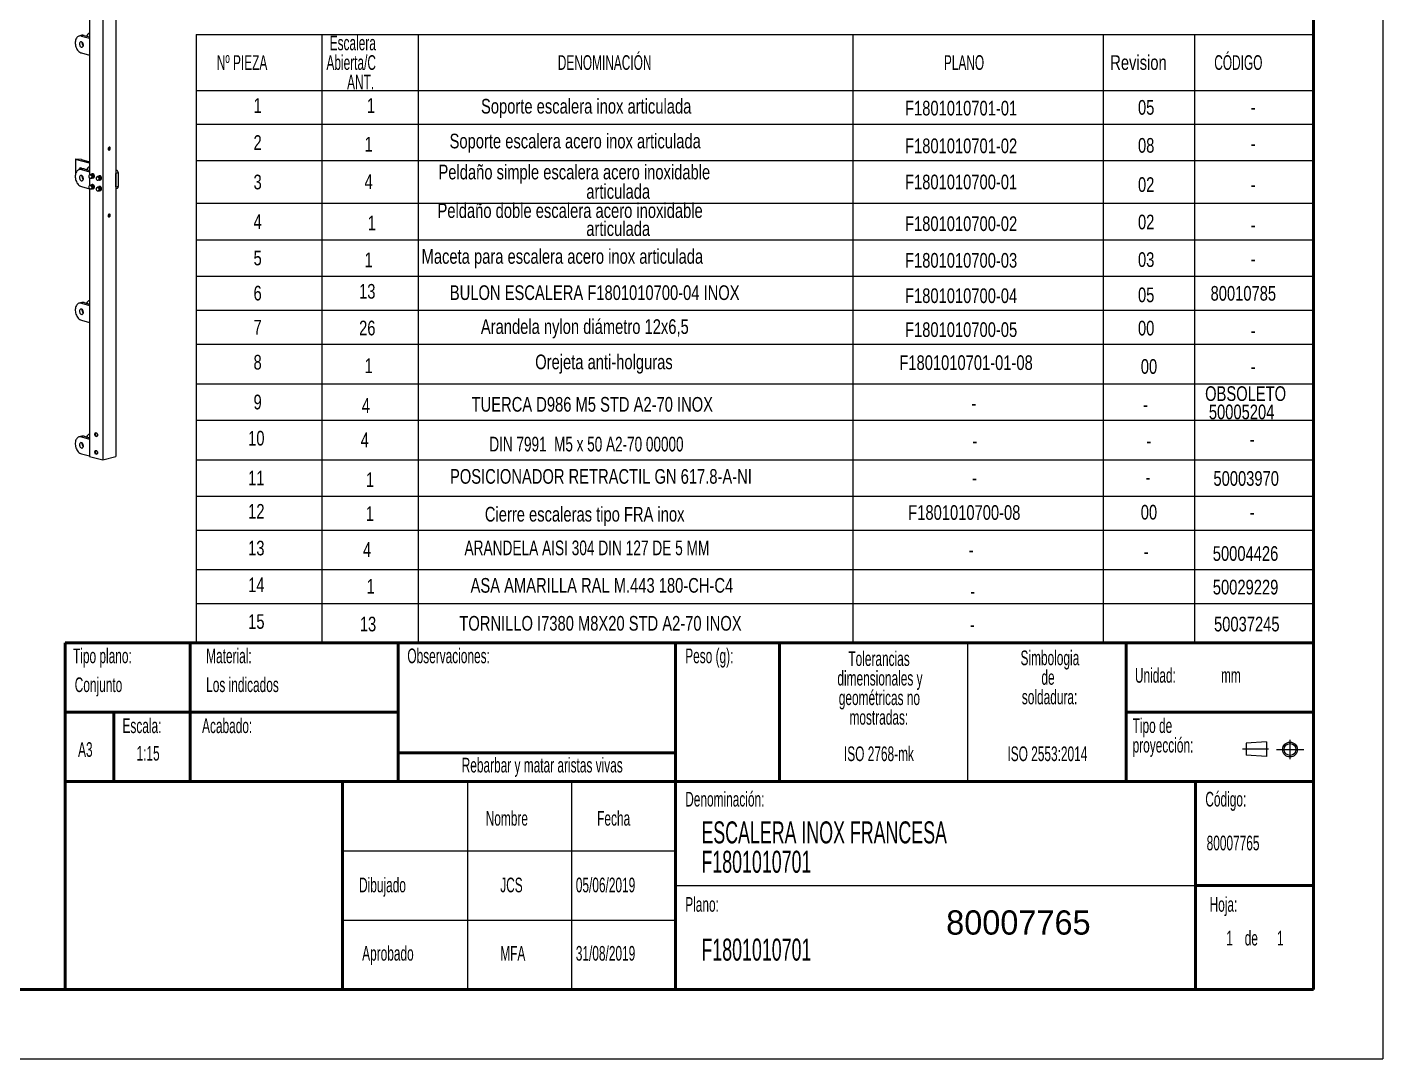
# Model space of a CAD drawing. Header units: millimetres. Extents: x -7982 to 6300, y -38 to 5016.
# Drawn here: x 3368 to 6300, y 0 to 2232 of the extents above; entities that cross this region are included whole.
import ezdxf

# ---------------------------------------------------------------- set-up
doc = ezdxf.new("R2010")
doc.units = ezdxf.units.MM
doc.header["$LTSCALE"] = 15
doc.linetypes.add('CENTERX2', pattern=[20.32, 12.7, -2.54, 2.54, -2.54])
doc.layers.add('FORMATO', color=7, linetype='Continuous')
doc.layers.add('SLD-0', color=179, linetype='Continuous')
doc.styles.add('SLDTEXTSTYLE0', font='TXT', dxfattribs={"width": 0.605})
doc.styles.add('SLDTEXTSTYLE1', font='TXT', dxfattribs={"width": 0.75})
doc.styles.add('SLDTEXTSTYLE2', font='TXT', dxfattribs={"width": 0.689655})
doc.styles.add('SLDTEXTSTYLE3', font='TXT', dxfattribs={"width": 0.69697})

# ---------------------------------------------------------------- blocks, each defined once
blk = doc.blocks.new('Bloque3')
at = {"color": 7, "linetype": 'Continuous', "lineweight": 18}
for p, q in [((5965.3, 1964.2), (5928.5, 1961.5)), ((5928.5, 1961.5), (5928.5, 1940.1)), ((5965.3, 1964.2), (5965.3, 1937.5)), ((5965.3, 1937.5), (5928.5, 1940.1))]:
    blk.add_line(p, q, dxfattribs=at)
at = {"color": 7, "linetype": 'CENTERX2', "lineweight": 18}
for p, q in [((6007.8, 1932.7), (6007.8, 1967.9)), ((5968.9, 1950.8), (5922, 1950.8)), ((5983.2, 1950.3), (6032.4, 1950.3))]:
    blk.add_line(p, q, dxfattribs=at)
at = {"color": 7, "linetype": 'Continuous', "lineweight": 18}
for radius in [13.4, 10.7]:
    blk.add_circle((6007.8, 1950.3), radius, dxfattribs=at)
blk = doc.blocks.new('SW_NOTE_0')
at = {"layer": 'SLD-0', "color": 0, "char_height": 31.75, "attachment_point": 2, "style": 'SLDTEXTSTYLE0'}
for s, insert in [('Tolerancias', (111.1, 40.9)), ('dimensionales y', (113.1, -1.4)), ('geométricas no', (111.9, -43.7)), ('mostradas:', (110.7, -86.1))]:
    blk.add_mtext(s, dxfattribs=dict(at, insert=insert))
blk = doc.blocks.new('SW_NOTE_0_1')
at = {"layer": 'SLD-0', "color": 0, "char_height": 31.75, "attachment_point": 1, "style": 'SLDTEXTSTYLE0'}
for s, insert in [('Tipo de', (0, 40.9)), ('proyección:', (0, -1.4))]:
    blk.add_mtext(s, dxfattribs=dict(at, insert=insert))
blk = doc.blocks.new('SW_NOTE_0_2')
at = {"layer": 'SLD-0', "color": 0, "char_height": 31.75, "attachment_point": 2, "style": 'SLDTEXTSTYLE0'}
for s, insert in [('Simbologia', (106.7, 40.9)), ('de', (102.6, -1.4)), ('soldadura:', (106, -43.7))]:
    blk.add_mtext(s, dxfattribs=dict(at, insert=insert))
blk = doc.blocks.new('SW_NOTE_0_4')
at = {"layer": 'SLD-0', "color": 0, "char_height": 47.625, "attachment_point": 1, "style": 'SLDTEXTSTYLE0'}
for s, insert in [('ESCALERA INOX FRANCESA', (0, 61.4)), ('F1801010701', (0, -2.1))]:
    blk.add_mtext(s, dxfattribs=dict(at, insert=insert))
blk = doc.blocks.new('SW_TABLEANNOTATION_0')
at = {"layer": 'FORMATO', "color": 0}
for p, q in [((0, 0), (0, -121)), ((0, 0), (271.5, 0)), ((271.5, 0), (271.5, -121)), ((271.5, 0), (480, 0)), ((480, 0), (480, -121)), ((480, 0), (1420.4, 0)), ((1420.4, 0), (1420.4, -121)), ((1420.4, 0), (1961.9, 0)), ((1961.9, 0), (1961.9, -121)), ((1961.9, 0), (2158.8, 0)), ((2158.8, 0), (2158.8, -121)), ((2158.8, 0), (2416.6, 0)), ((2416.6, 0), (2416.6, -121)), ((0, -121), (271.5, -121)), ((0, -121), (0, -194.3)), ((271.5, -121), (480, -121)), ((271.5, -121), (271.5, -194.3)), ((480, -121), (1420.4, -121)), ((480, -121), (480, -194.3)), ((1420.4, -121), (1961.9, -121)), ((1420.4, -121), (1420.4, -194.3)), ((1961.9, -121), (2158.8, -121)), ((1961.9, -121), (1961.9, -194.3)), ((2158.8, -121), (2416.6, -121)), ((2158.8, -121), (2158.8, -194.3)), ((2416.6, -121), (2416.6, -194.3)), ((0, -194.3), (0, -272.8)), ((0, -194.3), (271.5, -194.3)), ((271.5, -194.3), (271.5, -272.8)), ((271.5, -194.3), (480, -194.3)), ((480, -194.3), (480, -272.8)), ((480, -194.3), (1420.4, -194.3)), ((1420.4, -194.3), (1420.4, -272.8)), ((1420.4, -194.3), (1961.9, -194.3)), ((1961.9, -194.3), (1961.9, -272.8)), ((1961.9, -194.3), (2158.8, -194.3)), ((2158.8, -194.3), (2158.8, -272.8)), ((2158.8, -194.3), (2416.6, -194.3)), ((2416.6, -194.3), (2416.6, -272.8)), ((0, -272.8), (0, -365.1)), ((0, -272.8), (271.5, -272.8)), ((271.5, -272.8), (271.5, -365.1)), ((271.5, -272.8), (480, -272.8)), ((480, -272.8), (480, -365.1)), ((480, -272.8), (1420.4, -272.8)), ((1420.4, -272.8), (1420.4, -365.1)), ((1420.4, -272.8), (1961.9, -272.8)), ((1961.9, -272.8), (1961.9, -365.1)), ((1961.9, -272.8), (2158.8, -272.8)), ((2158.8, -272.8), (2158.8, -365.1)), ((2158.8, -272.8), (2416.6, -272.8)), ((2416.6, -272.8), (2416.6, -365.1)), ((0, -365.1), (0, -444)), ((0, -365.1), (271.5, -365.1)), ((271.5, -365.1), (271.5, -444)), ((271.5, -365.1), (480, -365.1)), ((480, -365.1), (480, -444)), ((480, -365.1), (1420.4, -365.1)), ((1420.4, -365.1), (1420.4, -444)), ((1420.4, -365.1), (1961.9, -365.1)), ((1961.9, -365.1), (1961.9, -444)), ((1961.9, -365.1), (2158.8, -365.1)), ((2158.8, -365.1), (2158.8, -444)), ((2158.8, -365.1), (2416.6, -365.1)), ((2416.6, -365.1), (2416.6, -444)), ((0, -444), (0, -522.5)), ((0, -444), (271.5, -444)), ((271.5, -444), (271.5, -522.5)), ((271.5, -444), (480, -444)), ((480, -444), (480, -522.5)), ((480, -444), (1420.4, -444)), ((1420.4, -444), (1420.4, -522.5)), ((1420.4, -444), (1961.9, -444)), ((1961.9, -444), (1961.9, -522.5)), ((1961.9, -444), (2158.8, -444)), ((2158.8, -444), (2158.8, -522.5)), ((2158.8, -444), (2416.6, -444)), ((2416.6, -444), (2416.6, -522.5)), ((0, -522.5), (0, -596.2)), ((0, -522.5), (271.5, -522.5)), ((271.5, -522.5), (271.5, -596.2)), ((271.5, -522.5), (480, -522.5)), ((480, -522.5), (480, -596.2)), ((480, -522.5), (1420.4, -522.5)), ((1420.4, -522.5), (1420.4, -596.2)), ((1420.4, -522.5), (1961.9, -522.5)), ((1961.9, -522.5), (1961.9, -596.2)), ((1961.9, -522.5), (2158.8, -522.5)), ((2158.8, -522.5), (2158.8, -596.2)), ((2158.8, -522.5), (2416.6, -522.5)), ((2416.6, -522.5), (2416.6, -596.2)), ((0, -596.2), (0, -670)), ((0, -596.2), (271.5, -596.2)), ((271.5, -596.2), (271.5, -670)), ((271.5, -596.2), (480, -596.2)), ((480, -596.2), (480, -670)), ((480, -596.2), (1420.4, -596.2)), ((1420.4, -596.2), (1420.4, -670)), ((1420.4, -596.2), (1961.9, -596.2)), ((1961.9, -596.2), (1961.9, -670)), ((1961.9, -596.2), (2158.8, -596.2)), ((2158.8, -596.2), (2158.8, -670)), ((2158.8, -596.2), (2416.6, -596.2)), ((2416.6, -596.2), (2416.6, -670)), ((0, -670), (0, -755.5)), ((0, -670), (271.5, -670)), ((271.5, -670), (271.5, -755.5)), ((271.5, -670), (480, -670)), ((480, -670), (480, -755.5)), ((480, -670), (1420.4, -670)), ((1420.4, -670), (1420.4, -755.5)), ((1420.4, -670), (1961.9, -670)), ((1961.9, -670), (1961.9, -755.5)), ((1961.9, -670), (2158.8, -670)), ((2158.8, -670), (2158.8, -755.5)), ((2158.8, -670), (2416.6, -670)), ((2416.6, -670), (2416.6, -755.5)), ((0, -755.5), (0, -834.4)), ((0, -755.5), (271.5, -755.5)), ((271.5, -755.5), (271.5, -834.4)), ((271.5, -755.5), (480, -755.5)), ((480, -755.5), (480, -834.4)), ((480, -755.5), (1420.4, -755.5)), ((1420.4, -755.5), (1420.4, -834.4)), ((1420.4, -755.5), (1961.9, -755.5)), ((1961.9, -755.5), (1961.9, -834.4)), ((1961.9, -755.5), (2158.8, -755.5)), ((2158.8, -755.5), (2158.8, -834.4)), ((2158.8, -755.5), (2416.6, -755.5)), ((2416.6, -755.5), (2416.6, -834.4)), ((0, -834.4), (0, -920)), ((0, -834.4), (271.5, -834.4)), ((271.5, -834.4), (271.5, -920)), ((271.5, -834.4), (480, -834.4)), ((480, -834.4), (480, -920)), ((480, -834.4), (1420.4, -834.4)), ((1420.4, -834.4), (1420.4, -920)), ((1420.4, -834.4), (1961.9, -834.4)), ((1961.9, -834.4), (1961.9, -920)), ((1961.9, -834.4), (2158.8, -834.4)), ((2158.8, -834.4), (2158.8, -920)), ((2158.8, -834.4), (2416.6, -834.4)), ((2416.6, -834.4), (2416.6, -920)), ((0, -920), (0, -998.8)), ((0, -920), (271.5, -920)), ((271.5, -920), (271.5, -998.8)), ((271.5, -920), (480, -920)), ((480, -920), (480, -998.8)), ((480, -920), (1420.4, -920)), ((1420.4, -920), (1420.4, -998.8)), ((1420.4, -920), (1961.9, -920)), ((1961.9, -920), (1961.9, -998.8)), ((1961.9, -920), (2158.8, -920)), ((2158.8, -920), (2158.8, -998.8)), ((2158.8, -920), (2416.6, -920)), ((2416.6, -920), (2416.6, -998.8)), ((0, -998.8), (0, -1072.1)), ((0, -998.8), (271.5, -998.8)), ((271.5, -998.8), (271.5, -1072.1)), ((271.5, -998.8), (480, -998.8)), ((480, -998.8), (480, -1072.1)), ((480, -998.8), (1420.4, -998.8)), ((1420.4, -998.8), (1420.4, -1072.1)), ((1420.4, -998.8), (1961.9, -998.8)), ((1961.9, -998.8), (1961.9, -1072.1)), ((1961.9, -998.8), (2158.8, -998.8)), ((2158.8, -998.8), (2158.8, -1072.1)), ((2158.8, -998.8), (2416.6, -998.8)), ((2416.6, -998.8), (2416.6, -1072.1)), ((0, -1072.1), (0, -1157.7)), ((0, -1072.1), (271.5, -1072.1)), ((271.5, -1072.1), (271.5, -1157.7)), ((271.5, -1072.1), (480, -1072.1)), ((480, -1072.1), (480, -1157.7)), ((480, -1072.1), (1420.4, -1072.1)), ((1420.4, -1072.1), (1420.4, -1157.7)), ((1420.4, -1072.1), (1961.9, -1072.1)), ((1961.9, -1072.1), (1961.9, -1157.7)), ((1961.9, -1072.1), (2158.8, -1072.1)), ((2158.8, -1072.1), (2158.8, -1157.7)), ((2158.8, -1072.1), (2416.6, -1072.1)), ((2416.6, -1072.1), (2416.6, -1157.7)), ((0, -1157.7), (0, -1231)), ((0, -1157.7), (271.5, -1157.7)), ((271.5, -1157.7), (271.5, -1231)), ((271.5, -1157.7), (480, -1157.7)), ((480, -1157.7), (480, -1231)), ((480, -1157.7), (1420.4, -1157.7)), ((1420.4, -1157.7), (1420.4, -1231)), ((1420.4, -1157.7), (1961.9, -1157.7)), ((1961.9, -1157.7), (1961.9, -1231)), ((1961.9, -1157.7), (2158.8, -1157.7)), ((2158.8, -1157.7), (2158.8, -1231)), ((2158.8, -1157.7), (2416.6, -1157.7)), ((2416.6, -1157.7), (2416.6, -1231)), ((0, -1231), (0, -1316.6)), ((0, -1231), (271.5, -1231)), ((271.5, -1231), (271.5, -1316.6)), ((271.5, -1231), (480, -1231)), ((480, -1231), (480, -1316.6)), ((480, -1231), (1420.4, -1231)), ((1420.4, -1231), (1420.4, -1316.6)), ((1420.4, -1231), (1961.9, -1231)), ((1961.9, -1231), (1961.9, -1316.6)), ((1961.9, -1231), (2158.8, -1231)), ((2158.8, -1231), (2158.8, -1316.6)), ((2158.8, -1231), (2416.6, -1231)), ((2416.6, -1231), (2416.6, -1316.6)), ((0, -1316.6), (271.5, -1316.6)), ((271.5, -1316.6), (480, -1316.6)), ((480, -1316.6), (1420.4, -1316.6)), ((1420.4, -1316.6), (1961.9, -1316.6)), ((1961.9, -1316.6), (2158.8, -1316.6)), ((2158.8, -1316.6), (2416.6, -1316.6))]:
    blk.add_line(p, q, dxfattribs=at)
at = {"layer": 'FORMATO', "color": 0, "attachment_point": 1}
for s, insert, char_height, style in [('Escalera', (288.7, -2.4), 31.75, 'SLDTEXTSTYLE0'), ('Nº PIEZA', (44.5, -44.8), 31.75, 'SLDTEXTSTYLE0'), ('Abierta/C', (281.7, -44.8), 31.75, 'SLDTEXTSTYLE0'), ('DENOMINACIÓN', (782, -44.8), 31.75, 'SLDTEXTSTYLE0'), ('PLANO', (1617.1, -44.8), 31.75, 'SLDTEXTSTYLE0'), ('Revision', (1976.9, -44.8), 31.75, 'SLDTEXTSTYLE1'), ('CÓDIGO', (2201.9, -44.8), 31.75, 'SLDTEXTSTYLE0'), ('ANT.', (326.3, -87.1), 31.75, 'SLDTEXTSTYLE0'), ('1', (124, -137.9), 31.8, 'SLDTEXTSTYLE1'), ('1', (369.3, -137.8), 31.8, 'SLDTEXTSTYLE1'), ('Soporte escalera inox articulada', (616, -139.3), 31.75, 'SLDTEXTSTYLE1'), ('F1801010701-01', (1533.1, -143.5), 31.75, 'SLDTEXTSTYLE1'), ('05', (2036.9, -141.8), 31.75, 'SLDTEXTSTYLE1'), ('-', (2280.7, -141), 31.8, 'SLDTEXTSTYLE1'), ('2', (124, -217.8), 31.8, 'SLDTEXTSTYLE1'), ('1', (364, -221.5), 31.8, 'SLDTEXTSTYLE1'), ('Soporte escalera acero inox articulada', (548, -214.6), 31.75, 'SLDTEXTSTYLE1'), ('F1801010701-02', (1533.1, -225), 31.75, 'SLDTEXTSTYLE1'), ('08', (2036.9, -224), 31.75, 'SLDTEXTSTYLE1'), ('-', (2280.7, -220.2), 31.8, 'SLDTEXTSTYLE1'), ('Peldaño simple escalera acero inoxidable', (524, -281.7), 31.75, 'SLDTEXTSTYLE1'), ('3', (124, -303.2), 31.8, 'SLDTEXTSTYLE1'), ('4', (364, -302.5), 31.8, 'SLDTEXTSTYLE1'), ('articulada', (843.7, -323.6), 31.75, 'SLDTEXTSTYLE1'), ('F1801010700-01', (1533.1, -303.2), 31.75, 'SLDTEXTSTYLE1'), ('02', (2036.9, -308.8), 31.75, 'SLDTEXTSTYLE1'), ('-', (2280.7, -308.8), 31.8, 'SLDTEXTSTYLE1'), ('Peldaño doble escalera acero inoxidable', (521.9, -365.1), 31.75, 'SLDTEXTSTYLE1'), ('4', (124, -388.8), 31.8, 'SLDTEXTSTYLE1'), ('1', (371, -391.6), 31.8, 'SLDTEXTSTYLE1'), ('articulada', (843.7, -404.1), 31.75, 'SLDTEXTSTYLE1'), ('F1801010700-02', (1533.1, -393.4), 31.75, 'SLDTEXTSTYLE1'), ('02', (2036.9, -389.8), 31.75, 'SLDTEXTSTYLE1'), ('-', (2280.7, -396), 31.8, 'SLDTEXTSTYLE1'), ('5', (124, -467.5), 31.8, 'SLDTEXTSTYLE1'), ('Maceta para escalera acero inox articulada', (487.5, -464.2), 31.75, 'SLDTEXTSTYLE1'), ('1', (364, -471.9), 31.8, 'SLDTEXTSTYLE1'), ('F1801010700-03', (1533.1, -472.7), 31.75, 'SLDTEXTSTYLE1'), ('03', (2036.9, -471.1), 31.75, 'SLDTEXTSTYLE1'), ('-', (2280.7, -469.5), 31.8, 'SLDTEXTSTYLE1'), ('6', (124, -543.6), 31.8, 'SLDTEXTSTYLE1'), ('13', (352.3, -539.7), 31.75, 'SLDTEXTSTYLE1'), ('BULON ESCALERA F1801010700-04 INOX', (548.6, -542.6), 31.75, 'SLDTEXTSTYLE1'), ('F1801010700-04', (1533.1, -549.2), 31.75, 'SLDTEXTSTYLE1'), ('05', (2036.9, -547.4), 31.75, 'SLDTEXTSTYLE1'), ('80010785', (2193.9, -544.1), 31.75, 'SLDTEXTSTYLE1'), ('Arandela nylon diámetro 12x6,5', (615.7, -616), 31.75, 'SLDTEXTSTYLE1'), ('7', (124, -617.3), 31.8, 'SLDTEXTSTYLE1'), ('26', (352.3, -619.1), 31.75, 'SLDTEXTSTYLE1'), ('F1801010700-05', (1533.1, -622.6), 31.75, 'SLDTEXTSTYLE1'), ('00', (2036.9, -619.3), 31.75, 'SLDTEXTSTYLE1'), ('-', (2280.7, -624.3), 31.8, 'SLDTEXTSTYLE1'), ('8', (124, -693), 31.8, 'SLDTEXTSTYLE1'), ('1', (364, -700.7), 31.8, 'SLDTEXTSTYLE1'), ('Orejeta anti-holguras', (733.2, -692.4), 31.75, 'SLDTEXTSTYLE1'), ('F1801010701-01-08', (1520.8, -694), 31.75, 'SLDTEXTSTYLE1'), ('00', (2043, -702.3), 31.75, 'SLDTEXTSTYLE1'), ('-', (2280.7, -702.3), 31.8, 'SLDTEXTSTYLE1'), ('OBSOLETO', (2182.1, -761), 31.75, 'SLDTEXTSTYLE1'), ('9', (124, -779.2), 31.8, 'SLDTEXTSTYLE1'), ('4', (358.1, -786.7), 31.8, 'SLDTEXTSTYLE1'), ('TUERCA D986 M5 STD A2-70 INOX', (595.7, -784.2), 31.75, 'SLDTEXTSTYLE1'), ('-', (1676.3, -781.6), 31.8, 'SLDTEXTSTYLE1'), ('-', (2048.1, -784.2), 31.8, 'SLDTEXTSTYLE1'), ('50005204', (2190.2, -800.6), 31.75, 'SLDTEXTSTYLE1'), ('10', (112.3, -857.4), 31.75, 'SLDTEXTSTYLE1'), ('4', (355.8, -861), 31.8, 'SLDTEXTSTYLE1'), ('DIN 7991  M5 x 50 A2-70 00000', (634.1, -870.2), 31.75, 'SLDTEXTSTYLE2'), ('-', (2278.5, -859.5), 31.8, 'SLDTEXTSTYLE1'), ('-', (1678.9, -863), 31.8, 'SLDTEXTSTYLE1'), ('-', (2054.9, -863.1), 31.8, 'SLDTEXTSTYLE1'), ('11', (112.3, -943.6), 31.75, 'SLDTEXTSTYLE1'), ('1', (367.1, -947.2), 31.8, 'SLDTEXTSTYLE1'), ('POSICIONADOR RETRACTIL GN 617.8-A-NI', (548.9, -940.1), 31.75, 'SLDTEXTSTYLE1'), ('-', (1678.2, -943.3), 31.8, 'SLDTEXTSTYLE1'), ('-', (2053.2, -941.8), 31.8, 'SLDTEXTSTYLE1'), ('50003970', (2200.1, -944.6), 31.75, 'SLDTEXTSTYLE1'), ('12', (112.3, -1015.7), 31.75, 'SLDTEXTSTYLE1'), ('1', (366.7, -1020.6), 31.8, 'SLDTEXTSTYLE1'), ('Cierre escaleras tipo FRA inox', (624.3, -1021.9), 31.75, 'SLDTEXTSTYLE1'), ('F1801010700-08', (1540, -1018.2), 31.75, 'SLDTEXTSTYLE1'), ('00', (2042.9, -1017.6), 31.75, 'SLDTEXTSTYLE1'), ('-', (2278.5, -1017.4), 31.8, 'SLDTEXTSTYLE1'), ('13', (112.3, -1095.1), 31.75, 'SLDTEXTSTYLE1'), ('4', (360.8, -1098.2), 31.8, 'SLDTEXTSTYLE1'), ('ARANDELA AISI 304 DIN 127 DE 5 MM', (580.3, -1094.7), 31.75, 'SLDTEXTSTYLE3'), ('50004426', (2198.7, -1106.9), 31.75, 'SLDTEXTSTYLE1'), ('-', (1670.7, -1098.9), 31.8, 'SLDTEXTSTYLE1'), ('-', (2049.3, -1102.8), 31.8, 'SLDTEXTSTYLE1'), ('14', (112.3, -1174.6), 31.75, 'SLDTEXTSTYLE1'), ('1', (368.7, -1177.7), 31.8, 'SLDTEXTSTYLE1'), ('ASA AMARILLA RAL M.443 180-CH-C4', (593.4, -1175.8), 31.75, 'SLDTEXTSTYLE1'), ('50029229', (2198.8, -1179.6), 31.75, 'SLDTEXTSTYLE1'), ('-', (1674, -1188), 31.8, 'SLDTEXTSTYLE1'), ('15', (112.3, -1254), 31.75, 'SLDTEXTSTYLE1'), ('13', (353.9, -1259.5), 31.75, 'SLDTEXTSTYLE1'), ('TORNILLO I7380 M8X20 STD A2-70 INOX', (569.1, -1257.9), 31.75, 'SLDTEXTSTYLE1'), ('50037245', (2201.4, -1259.5), 31.75, 'SLDTEXTSTYLE1'), ('-', (1673.3, -1260.7), 31.8, 'SLDTEXTSTYLE1')]:
    blk.add_mtext(s, dxfattribs=dict(at, insert=insert, char_height=char_height, style=style))

msp = doc.modelspace()

# ---------------------------------------------------------------- linework, layer by layer
at = {"color": 7, "linetype": 'Continuous', "lineweight": 18}
for p in [(6300, 4455), (112.96, 0)]:
    msp.add_line(p, (6300, 0), dxfattribs=at)
at = {"color": 7, "linetype": 'Continuous', "lineweight": 50}
for p, q in [((6150, 150), (6150, 4305)), ((3450, 900), (6150, 900)), ((3450, 900), (3450, 150)), ((300, 150), (6150, 150))]:
    msp.add_line(p, q, dxfattribs=at)
at = {"color": 7, "linetype": 'Continuous', "lineweight": 25}
for p, q in [((3502.85, 2786.95), (3502.85, 1912.08)), ((3559.42, 2786.95), (3559.42, 1303.25)), ((3531.14, 2779.37), (3531.14, 1295.67)), ((3485.92, 2214.22), (3480.26, 2212.7)), ((3490.83, 2214.17), (3485.18, 2212.66)), ((3485.18, 2212.66), (3502.85, 2207.92)), ((3490.83, 2214.17), (3502.85, 2210.95)), ((3502.85, 2207.92), (3502.85, 2171.31)), ((3485.18, 2176.05), (3502.85, 2171.31)), ((3472.07, 1946.02), (3472.07, 1912.84)), ((3502.85, 1937.66), (3472.36, 1945.83)), ((3485.18, 1945.43), (3473.33, 1946.28)), ((3485.18, 1945.43), (3502.85, 1940.69)), ((3485.92, 1925.19), (3480.26, 1923.67)), ((3485.26, 1925.01), (3485.18, 1925.85)), ((3490.83, 1925.14), (3485.18, 1923.62)), ((3485.18, 1923.62), (3502.85, 1918.89)), ((3490.83, 1925.14), (3502.85, 1921.92)), ((3502.85, 1918.89), (3502.85, 1912.08)), ((3505.42, 1912.92), (3503.83, 1912.5)), ((3504.68, 1913.44), (3506.95, 1914.05)), ((3506.95, 1914.05), (3510.19, 1913.76)), ((3507.92, 1913.15), (3510.19, 1913.76)), ((3508.73, 1914.69), (3508.03, 1914.5)), ((3509.91, 1909.09), (3512.17, 1909.7)), ((3510.19, 1913.76), (3512.17, 1909.7)), ((3520.97, 1908.76), (3519.38, 1908.33)), ((3520.24, 1909.27), (3522.5, 1909.88)), ((3522.5, 1909.88), (3525.74, 1909.59)), ((3523.48, 1908.99), (3525.74, 1909.59)), ((3524.29, 1910.53), (3523.58, 1910.34)), ((3525.74, 1909.59), (3527.73, 1905.53)), ((3559.42, 1922.88), (3561.54, 1922.31)), ((3565.08, 1916.55), (3559.42, 1915.03)), ((3559.42, 1886.13), (3559.42, 1915.03)), ((3565.08, 1887.65), (3565.08, 1916.55)), ((3485.18, 1887.01), (3502.85, 1882.28)), ((3489.28, 1902.76), (3488.16, 1903.06)), ((3502.85, 1905.67), (3502.85, 1888.96)), ((3502.85, 1882.55), (3502.85, 1882.28)), ((3502.85, 1882.55), (3502.85, 1303.25)), ((3505.42, 1889.8), (3503.83, 1889.38)), ((3504.68, 1890.32), (3506.95, 1890.93)), ((3505.77, 1905.25), (3507.36, 1905.68)), ((3505.77, 1882.13), (3507.36, 1882.56)), ((3506.95, 1890.93), (3510.19, 1890.64)), ((3507.92, 1890.03), (3510.19, 1890.64)), ((3508.73, 1891.57), (3508.03, 1891.38)), ((3508.66, 1905.31), (3510.92, 1905.92)), ((3508.66, 1882.19), (3510.92, 1882.8)), ((3509.91, 1885.97), (3512.17, 1886.57)), ((3510.19, 1890.64), (3512.17, 1886.57)), ((3510.41, 1905.62), (3511.11, 1905.81)), ((3510.41, 1882.49), (3511.11, 1882.68)), ((3520.97, 1885.63), (3519.38, 1885.21)), ((3520.24, 1886.15), (3522.5, 1886.76)), ((3521.32, 1901.09), (3522.92, 1901.51)), ((3521.32, 1877.96), (3522.92, 1878.39)), ((3522.5, 1886.76), (3525.74, 1886.47)), ((3523.48, 1885.86), (3525.74, 1886.47)), ((3524.29, 1887.4), (3523.58, 1887.21)), ((3524.21, 1901.15), (3526.48, 1901.75)), ((3524.21, 1878.02), (3526.48, 1878.63)), ((3525.47, 1904.92), (3527.73, 1905.53)), ((3525.47, 1881.8), (3527.73, 1882.41)), ((3525.74, 1886.47), (3527.73, 1882.41)), ((3525.96, 1901.45), (3526.67, 1901.64)), ((3525.96, 1878.33), (3526.67, 1878.52)), ((3559.42, 1886.13), (3565.08, 1887.65)), ((3559.42, 1882.85), (3562.84, 1883.76)), ((3485.92, 1636.15), (3480.26, 1634.64)), ((3490.83, 1636.11), (3485.18, 1634.59)), ((3485.18, 1634.59), (3502.85, 1629.86)), ((3490.83, 1636.11), (3502.85, 1632.89)), ((3502.85, 1629.86), (3502.85, 1593.24)), ((3485.18, 1597.98), (3502.85, 1593.24)), ((3485.92, 1347.12), (3480.26, 1345.61)), ((3490.83, 1347.07), (3485.18, 1345.56)), ((3485.18, 1345.56), (3502.85, 1340.82)), ((3490.83, 1347.07), (3502.85, 1343.85)), ((3502.85, 1340.82), (3502.85, 1304.21)), ((3485.18, 1308.95), (3502.85, 1304.21)), ((3502.85, 1303.25), (3531.14, 1295.67)), ((3531.14, 1295.67), (3559.42, 1303.25))]:
    msp.add_line(p, q, dxfattribs=at)
at = {"color": 8, "linetype": 'Continuous', "lineweight": 25}
for p, q in [((3472.36, 1945.83), (3472.36, 1914.25)), ((3559.42, 1921.75), (3561.54, 1922.31))]:
    msp.add_line(p, q, dxfattribs=at)
at = {"color": 7, "linetype": 'Continuous', "lineweight": 25, "flags": 128}
for points in [[(3485.18, 2212.66), (3483.35, 2212.98), (3481.55, 2212.95), (3479.82, 2212.58), (3478.19, 2211.86), (3476.7, 2210.82), (3475.36, 2209.48), (3474.2, 2207.85), (3473.25, 2205.97), (3472.52, 2203.87), (3472.02, 2201.6), (3471.77, 2199.19), (3471.77, 2196.69), (3472.02, 2194.15), (3472.52, 2191.61), (3473.25, 2189.13), (3474.2, 2186.74), (3475.36, 2184.49), (3476.7, 2182.42), (3478.19, 2180.58), (3479.82, 2179), (3481.55, 2177.7), (3483.35, 2176.71), (3485.18, 2176.05)], [(3485.18, 2200.13), (3484.12, 2200.23), (3483.13, 2199.97), (3482.27, 2199.34), (3481.59, 2198.41), (3481.14, 2197.22), (3480.94, 2195.85), (3481.01, 2194.39), (3481.34, 2192.92), (3481.91, 2191.54), (3482.68, 2190.34), (3483.61, 2189.4), (3484.64, 2188.76), (3485.71, 2188.47), (3486.74, 2188.56), (3487.67, 2189.01), (3488.44, 2189.79), (3489.01, 2190.86), (3489.34, 2192.15), (3489.41, 2193.58), (3489.21, 2195.06), (3488.76, 2196.49), (3488.08, 2197.79), (3487.22, 2198.87), (3486.23, 2199.67), (3485.18, 2200.13)], [(3486.59, 2197), (3486.72, 2198.41), (3486.92, 2199.15)], [(3547.58, 1969.67), (3547.45, 1970.65), (3547.09, 1971.46), (3546.54, 1972.01), (3545.84, 1972.24), (3545.09, 1972.12), (3544.36, 1971.67), (3543.72, 1970.94), (3543.26, 1970), (3543.01, 1968.96), (3543.01, 1967.93), (3543.26, 1967.02), (3543.72, 1966.33), (3544.36, 1965.94), (3545.09, 1965.88), (3545.84, 1966.17), (3546.54, 1966.77), (3547.09, 1967.62), (3547.45, 1968.62), (3547.58, 1969.67)], [(3545.37, 1972.2), (3545.42, 1972.15), (3545.89, 1971.46), (3546.13, 1970.55), (3546.13, 1969.52), (3545.89, 1968.48), (3545.42, 1967.54), (3544.79, 1966.81), (3544.05, 1966.36), (3543.78, 1966.28)], [(3473.33, 1946.28), (3473, 1946.29), (3472.68, 1946.27), (3472.41, 1946.22), (3472.2, 1946.15), (3472.09, 1946.07), (3472.08, 1945.98), (3472.17, 1945.9), (3472.36, 1945.83)], [(3485.18, 1923.62), (3483.35, 1923.94), (3481.55, 1923.92), (3479.82, 1923.54), (3478.19, 1922.83), (3476.7, 1921.79), (3475.36, 1920.44), (3474.2, 1918.82), (3473.25, 1916.94), (3472.52, 1914.84), (3472.02, 1912.57), (3471.77, 1910.16), (3471.77, 1907.66), (3472.02, 1905.12), (3472.52, 1902.58), (3473.25, 1900.09), (3474.2, 1897.7), (3475.36, 1895.46), (3476.7, 1893.39), (3478.19, 1891.55), (3479.82, 1889.96), (3481.55, 1888.66), (3483.35, 1887.67), (3485.18, 1887.01)], [(3480.61, 1923.77), (3480.61, 1924.97), (3480.87, 1926.08), (3481.36, 1926.99), (3482.04, 1927.61), (3482.86, 1927.91), (3483.76, 1927.84)], [(3485.18, 1911.1), (3484.12, 1911.2), (3483.13, 1910.93), (3482.27, 1910.31), (3481.59, 1909.38), (3481.14, 1908.19), (3480.94, 1906.82), (3481.01, 1905.35), (3481.34, 1903.89), (3481.91, 1902.51), (3482.68, 1901.31), (3483.61, 1900.36), (3484.64, 1899.73), (3485.71, 1899.44), (3486.74, 1899.53), (3487.67, 1899.97), (3488.44, 1900.76), (3489.01, 1901.83), (3489.34, 1903.12), (3489.41, 1904.55), (3489.21, 1906.02), (3488.76, 1907.46), (3488.08, 1908.75), (3487.22, 1909.84), (3486.23, 1910.64), (3485.18, 1911.1)], [(3485.2, 1925), (3485.21, 1926.2), (3485.32, 1926.86)], [(3486.59, 1907.97), (3486.72, 1909.37), (3486.92, 1910.12)], [(3504.68, 1913.44), (3504.33, 1912.7), (3504.31, 1912.63)], [(3505.42, 1912.92), (3505.77, 1912.98), (3506.6, 1912.85), (3507.4, 1912.37), (3508.11, 1911.59), (3508.65, 1910.58), (3508.97, 1909.45), (3509.03, 1908.31), (3508.84, 1907.26), (3508.4, 1906.42), (3507.77, 1905.85), (3507.36, 1905.68)], [(3509.57, 1905.56), (3510.29, 1905.59), (3511.1, 1905.94), (3511.76, 1906.61), (3512.22, 1907.56), (3512.45, 1908.7), (3512.42, 1909.94), (3512.15, 1911.2), (3511.64, 1912.36), (3510.95, 1913.35), (3510.12, 1914.08), (3509.21, 1914.49), (3508.31, 1914.56), (3507.48, 1914.27), (3507.21, 1914.08)], [(3511.11, 1905.81), (3511.8, 1906.13), (3512.47, 1906.8), (3512.93, 1907.75), (3513.16, 1908.89), (3513.13, 1910.13), (3512.85, 1911.39), (3512.35, 1912.55), (3511.65, 1913.54), (3510.82, 1914.27), (3509.92, 1914.68), (3509.02, 1914.75), (3508.73, 1914.69)], [(3512.17, 1909.7), (3511.13, 1906.42), (3510.92, 1905.92)], [(3520.24, 1909.27), (3519.88, 1908.53), (3519.86, 1908.46)], [(3520.97, 1908.76), (3521.33, 1908.81), (3522.15, 1908.68), (3522.96, 1908.2), (3523.67, 1907.42), (3524.21, 1906.42), (3524.52, 1905.29), (3524.59, 1904.14), (3524.39, 1903.09), (3523.96, 1902.25), (3523.33, 1901.68), (3522.92, 1901.51)], [(3525.13, 1901.39), (3525.84, 1901.42), (3526.65, 1901.77), (3527.32, 1902.45), (3527.78, 1903.39), (3528.01, 1904.53), (3527.98, 1905.78), (3527.7, 1907.03), (3527.2, 1908.2), (3526.5, 1909.18), (3525.67, 1909.91), (3524.77, 1910.33), (3523.87, 1910.39), (3523.04, 1910.11), (3522.76, 1909.92)], [(3526.67, 1901.64), (3527.36, 1901.96), (3528.02, 1902.64), (3528.48, 1903.58), (3528.71, 1904.72), (3528.69, 1905.96), (3528.41, 1907.22), (3527.91, 1908.39), (3527.21, 1909.37), (3526.38, 1910.1), (3525.48, 1910.51), (3524.58, 1910.58), (3524.29, 1910.53)], [(3504.68, 1890.32), (3504.33, 1889.57), (3504.31, 1889.5)], [(3505.42, 1889.8), (3505.77, 1889.86), (3506.6, 1889.73), (3507.4, 1889.25), (3508.11, 1888.46), (3508.65, 1887.46), (3508.97, 1886.33), (3509.03, 1885.19), (3508.84, 1884.14), (3508.4, 1883.29), (3507.77, 1882.73), (3507.36, 1882.56)], [(3506.47, 1905.44), (3507.67, 1905.35), (3508.66, 1905.31)], [(3506.47, 1882.32), (3507.67, 1882.23), (3508.66, 1882.19)], [(3509.57, 1882.44), (3510.29, 1882.47), (3511.1, 1882.82), (3511.76, 1883.49), (3512.22, 1884.44), (3512.45, 1885.57), (3512.42, 1886.82), (3512.15, 1888.08), (3511.64, 1889.24), (3510.95, 1890.23), (3510.12, 1890.96), (3509.21, 1891.37), (3508.31, 1891.44), (3507.48, 1891.15), (3507.21, 1890.96)], [(3511.11, 1882.68), (3511.8, 1883.01), (3512.47, 1883.68), (3512.93, 1884.62), (3513.16, 1885.76), (3513.13, 1887.01), (3512.85, 1888.27), (3512.35, 1889.43), (3511.65, 1890.42), (3510.82, 1891.15), (3509.92, 1891.56), (3509.02, 1891.63), (3508.73, 1891.57)], [(3512.17, 1886.57), (3511.13, 1883.29), (3510.92, 1882.8)], [(3520.24, 1886.15), (3519.88, 1885.41), (3519.86, 1885.34)], [(3520.97, 1885.63), (3521.33, 1885.69), (3522.15, 1885.56), (3522.96, 1885.08), (3523.67, 1884.3), (3524.21, 1883.29), (3524.52, 1882.16), (3524.59, 1881.02), (3524.39, 1879.97), (3523.96, 1879.12), (3523.33, 1878.56), (3522.92, 1878.39)], [(3522.03, 1901.28), (3523.23, 1901.18), (3524.21, 1901.15)], [(3522.03, 1878.15), (3523.23, 1878.06), (3524.21, 1878.02)], [(3525.13, 1878.27), (3525.84, 1878.3), (3526.65, 1878.65), (3527.32, 1879.32), (3527.78, 1880.27), (3528.01, 1881.41), (3527.98, 1882.65), (3527.7, 1883.91), (3527.2, 1885.07), (3526.5, 1886.06), (3525.67, 1886.79), (3524.77, 1887.2), (3523.87, 1887.27), (3523.04, 1886.98), (3522.76, 1886.79)], [(3526.67, 1878.52), (3527.36, 1878.84), (3528.02, 1879.51), (3528.48, 1880.46), (3528.71, 1881.6), (3528.69, 1882.84), (3528.41, 1884.1), (3527.91, 1885.26), (3527.21, 1886.25), (3526.38, 1886.98), (3525.48, 1887.39), (3524.58, 1887.46), (3524.29, 1887.4)], [(3527.73, 1905.53), (3526.69, 1902.25), (3526.48, 1901.75)], [(3527.73, 1882.41), (3526.69, 1879.13), (3526.48, 1878.63)], [(3547.58, 1825.15), (3547.45, 1826.13), (3547.09, 1826.94), (3546.54, 1827.49), (3545.84, 1827.72), (3545.09, 1827.61), (3544.36, 1827.16), (3543.72, 1826.42), (3543.26, 1825.48), (3543.01, 1824.44), (3543.01, 1823.41), (3543.26, 1822.5), (3543.72, 1821.82), (3544.36, 1821.42), (3545.09, 1821.36), (3545.84, 1821.65), (3546.54, 1822.25), (3547.09, 1823.1), (3547.45, 1824.1), (3547.58, 1825.15)], [(3545.37, 1827.69), (3545.42, 1827.64), (3545.89, 1826.95), (3546.13, 1826.04), (3546.13, 1825.01), (3545.89, 1823.97), (3545.42, 1823.03), (3544.79, 1822.29), (3544.05, 1821.85), (3543.78, 1821.76)], [(3485.18, 1634.59), (3483.35, 1634.91), (3481.55, 1634.88), (3479.82, 1634.51), (3478.19, 1633.8), (3476.7, 1632.76), (3475.36, 1631.41), (3474.2, 1629.78), (3473.25, 1627.9), (3472.52, 1625.81), (3472.02, 1623.53), (3471.77, 1621.13), (3471.77, 1618.63), (3472.02, 1616.09), (3472.52, 1613.55), (3473.25, 1611.06), (3474.2, 1608.67), (3475.36, 1606.42), (3476.7, 1604.36), (3478.19, 1602.52), (3479.82, 1600.93), (3481.55, 1599.63), (3483.35, 1598.64), (3485.18, 1597.98)], [(3485.18, 1622.07), (3484.12, 1622.17), (3483.13, 1621.9), (3482.27, 1621.28), (3481.59, 1620.34), (3481.14, 1619.15), (3480.94, 1617.78), (3481.01, 1616.32), (3481.34, 1614.85), (3481.91, 1613.48), (3482.68, 1612.28), (3483.61, 1611.33), (3484.64, 1610.69), (3485.71, 1610.41), (3486.74, 1610.49), (3487.67, 1610.94), (3488.44, 1611.73), (3489.01, 1612.8), (3489.34, 1614.09), (3489.41, 1615.51), (3489.21, 1616.99), (3488.76, 1618.42), (3488.08, 1619.72), (3487.22, 1620.8), (3486.23, 1621.6), (3485.18, 1622.07)], [(3486.59, 1618.94), (3486.72, 1620.34), (3486.92, 1621.09)], [(3513.99, 1351.33), (3514.12, 1352.5), (3514.51, 1353.49), (3515.12, 1354.22), (3515.9, 1354.63), (3516.77, 1354.66), (3517.66, 1354.33), (3518.5, 1353.67), (3519.2, 1352.72), (3519.7, 1351.57), (3519.97, 1350.34), (3519.97, 1349.12), (3519.7, 1348.02), (3519.2, 1347.15), (3518.5, 1346.57), (3517.66, 1346.35), (3516.77, 1346.5), (3515.9, 1347), (3515.12, 1347.82), (3514.51, 1348.88), (3514.12, 1350.08), (3513.99, 1351.33)], [(3485.18, 1345.56), (3483.35, 1345.88), (3481.55, 1345.85), (3479.82, 1345.48), (3478.19, 1344.76), (3476.7, 1343.72), (3475.36, 1342.38), (3474.2, 1340.75), (3473.25, 1338.87), (3472.52, 1336.77), (3472.02, 1334.5), (3471.77, 1332.09), (3471.77, 1329.59), (3472.02, 1327.05), (3472.52, 1324.51), (3473.25, 1322.03), (3474.2, 1319.64), (3475.36, 1317.39), (3476.7, 1315.32), (3478.19, 1313.48), (3479.82, 1311.9), (3481.55, 1310.6), (3483.35, 1309.61), (3485.18, 1308.95)], [(3485.18, 1333.03), (3484.12, 1333.13), (3483.13, 1332.87), (3482.27, 1332.24), (3481.59, 1331.31), (3481.14, 1330.12), (3480.94, 1328.75), (3481.01, 1327.29), (3481.34, 1325.82), (3481.91, 1324.44), (3482.68, 1323.24), (3483.61, 1322.3), (3484.64, 1321.66), (3485.71, 1321.38), (3486.74, 1321.46), (3487.67, 1321.91), (3488.44, 1322.69), (3489.01, 1323.76), (3489.34, 1325.05), (3489.41, 1326.48), (3489.21, 1327.96), (3488.76, 1329.39), (3488.08, 1330.69), (3487.22, 1331.77), (3486.23, 1332.57), (3485.18, 1333.03)], [(3486.59, 1329.9), (3486.72, 1331.31), (3486.92, 1332.05)], [(3513.99, 1312.79), (3514.12, 1313.96), (3514.51, 1314.96), (3515.12, 1315.69), (3515.9, 1316.09), (3516.77, 1316.13), (3517.66, 1315.8), (3518.5, 1315.13), (3519.2, 1314.18), (3519.7, 1313.03), (3519.97, 1311.8), (3519.97, 1310.58), (3519.7, 1309.48), (3519.2, 1308.61), (3518.5, 1308.04), (3517.66, 1307.81), (3516.77, 1307.96), (3515.9, 1308.47), (3515.12, 1309.28), (3514.51, 1310.34), (3514.12, 1311.55), (3513.99, 1312.79)]]:
    msp.add_lwpolyline(points, dxfattribs=at)
at = {"color": 8, "linetype": 'Continuous', "lineweight": 25, "flags": 128}
for points in [[(3503.83, 1912.5), (3504.18, 1912.56), (3505.01, 1912.42), (3505.81, 1911.94), (3506.52, 1911.16), (3507.06, 1910.16), (3507.38, 1909.03), (3507.44, 1907.88), (3507.25, 1906.84), (3506.81, 1905.99), (3506.18, 1905.42), (3505.77, 1905.25)], [(3519.38, 1908.33), (3519.74, 1908.39), (3520.56, 1908.25), (3521.37, 1907.77), (3522.08, 1906.99), (3522.62, 1905.99), (3522.93, 1904.86), (3523, 1903.72), (3522.8, 1902.67), (3522.37, 1901.82), (3521.74, 1901.26), (3521.32, 1901.09)], [(3503.83, 1889.38), (3504.18, 1889.43), (3505.01, 1889.3), (3505.81, 1888.82), (3506.52, 1888.04), (3507.06, 1887.03), (3507.38, 1885.9), (3507.44, 1884.76), (3507.25, 1883.71), (3506.81, 1882.87), (3506.18, 1882.3), (3505.77, 1882.13)], [(3519.38, 1885.21), (3519.74, 1885.27), (3520.56, 1885.13), (3521.37, 1884.65), (3522.08, 1883.87), (3522.62, 1882.87), (3522.93, 1881.74), (3523, 1880.59), (3522.8, 1879.55), (3522.37, 1878.7), (3521.74, 1878.13), (3521.32, 1877.96)]]:
    msp.add_lwpolyline(points, dxfattribs=at)
at = {"color": 7, "linetype": 'Continuous', "lineweight": 25}
for centre, radius, start, end in [((3488.29, 2205.11), 9.41, 74.3038, 104.59303), ((3506.04, 2208.53), 10.71, 107.14868, 156.88817), ((3494.66, 2196.9), 8.07, 179.28401, 226.33901), ((3482.2, 1923.63), 4.49, 21.74718, 69.59723), ((3488.29, 1916.08), 9.41, 74.3038, 104.59303), ((3494.66, 1907.87), 8.07, 179.28401, 226.33901), ((3506.04, 1919.5), 10.71, 107.14868, 156.88817), ((3504.8, 1908.88), 3.75, 161.66657, 284.99796), ((3504.8, 1908.88), 3.75, 104.99796, 161.66657), ((3507.89, 1931.17), 18.01, 259.73186, 270.08708), ((3520.15, 1916.62), 12.71, 195.80862, 216.30773), ((3520.3, 1903.55), 11.77, 151.93957, 171.39357), ((3520.35, 1904.71), 3.75, 104.99796, 161.66657), ((3523.45, 1927), 18.01, 259.73186, 270.08708), ((3535.71, 1912.45), 12.71, 195.80862, 216.30773), ((3559.18, 1916.9), 5.91, 356.63648, 66.40815), ((3504.8, 1885.75), 3.75, 161.66657, 284.99796), ((3504.8, 1885.75), 3.75, 104.99796, 161.66657), ((3507.89, 1908.04), 18.01, 259.73186, 270.08708), ((3520.15, 1893.49), 12.71, 195.80862, 216.30773), ((3520.3, 1880.43), 11.77, 151.93957, 171.39357), ((3520.35, 1904.71), 3.75, 161.66657, 284.99796), ((3520.35, 1881.59), 3.75, 161.66657, 284.99796), ((3520.35, 1881.59), 3.75, 104.99796, 161.66657), ((3523.45, 1903.88), 18.01, 259.73186, 270.08708), ((3535.71, 1889.33), 12.71, 195.80862, 216.30773), ((3535.85, 1899.39), 11.77, 151.93957, 171.39357), ((3535.85, 1876.26), 11.77, 151.93957, 171.39357), ((3561.58, 1887.08), 3.54, 290.74816, 9.25035), ((3488.29, 1627.05), 9.41, 74.3038, 104.59303), ((3494.66, 1618.84), 8.07, 179.28401, 226.33901), ((3506.04, 1630.47), 10.71, 107.14868, 156.88817), ((3506.04, 1341.43), 10.71, 107.14868, 156.88817), ((3520.08, 1351.25), 4.7, 174.46851, 253.72649), ((3518.86, 1352.02), 3.47, 129.82776, 185.14697), ((3488.29, 1338.01), 9.41, 74.3038, 104.59303), ((3494.66, 1329.8), 8.07, 179.28401, 226.33901), ((3520.08, 1312.71), 4.7, 174.4685, 253.72654), ((3518.86, 1313.48), 3.47, 129.82771, 185.14698)]:
    msp.add_arc(centre, radius, start, end, dxfattribs=at)
at = {"layer": 'SLD-0', "lineweight": 50}
for p, q in [((3720, 900), (3720, 600)), ((4170, 900), (4170, 600)), ((4770, 900), (4770, 600)), ((4995, 900), (4995, 600)), ((5745, 900), (5745, 600)), ((3450, 750), (3720, 750)), ((3555, 750), (3555, 600)), ((3720, 750), (4170, 750)), ((5745, 750), (6150, 750)), ((4170, 662.37), (4770, 662.37)), ((3450, 600), (6150, 600)), ((4050, 600), (4050, 150)), ((4770, 600), (4770, 150)), ((5895, 600), (5895, 150)), ((5895, 375), (6150, 375))]:
    msp.add_line(p, q, dxfattribs=at)
at = {"layer": 'SLD-0'}
for p, q in [((5401.23, 900), (5401.23, 600)), ((4320, 600), (4320, 150)), ((4545, 600), (4545, 150)), ((4050, 450), (4770, 450)), ((4770, 375), (5895, 375)), ((4050, 300), (4770, 300))]:
    msp.add_line(p, q, dxfattribs=at)

# ---------------------------------------------------------------- block references
at = {"color": 7, "linetype": 'Continuous', "xscale": 1.2, "yscale": 1.2, "zscale": 1.2}
msp.add_blockref('Bloque3', (-1110.16, -1671.11), dxfattribs=at)
at = {"layer": 'FORMATO'}
msp.add_blockref('SW_TABLEANNOTATION_0', (3733.4, 2216.04), dxfattribs=at)
at = {"layer": 'SLD-0'}
for name, p in [('SW_NOTE_0', (5099.18, 840.84)), ('SW_NOTE_0_2', (5473.1, 842.48)), ('SW_NOTE_0_1', (5758.71, 695.86)), ('SW_NOTE_0_4', (4826.08, 452.36))]:
    msp.add_blockref(name, p, dxfattribs=at)

# ---------------------------------------------------------------- texts
at = {"insert": (5355.47, 321.32), "char_height": 52.5, "attachment_point": 1}
msp.add_mtext_dynamic_manual_height_columns('80007765', width=477.0543, gutter_width=262.5, heights=[0], dxfattribs=at)
at = {"layer": 'SLD-0', "style": 'SLDTEXTSTYLE0'}
for s, insert, char_height, attachment_point in [('Tipo plano:', (3466.94, 887.71), 31.75, 1), ('Material:', (3754.95, 887.71), 31.75, 1), ('Observaciones:', (4190.08, 887.71), 31.75, 1), ('Peso (g):', (4791.05, 887.71), 31.75, 1), ('Conjunto', (3470.66, 825.29), 31.75, 1), ('Los indicados', (3754.95, 825.29), 31.75, 1), ('Unidad:', (5763.69, 845.56), 31.75, 1), ('mm', (5949.93, 845.56), 31.75, 1), ('Escala:', (3573.95, 736.52), 31.75, 1), ('Acabado:', (3746.07, 736.52), 31.75, 1), ('A3', (3477.89, 685.12), 31.75, 1), ('1:15', (3604.35, 677.02), 31.75, 1), ('ISO 2768-mk', (5210.05, 675.9), 31.75, 2), ('ISO 2553:2014', (5574.38, 675.9), 31.75, 2), ('Rebarbar y matar aristas vivas', (4481.78, 651.36), 31.75, 2), ('Denominación:', (4791.05, 577.71), 31.75, 1), ('Código:', (5915.97, 577.71), 31.75, 1), ('Nombre', (4359.57, 536.32), 31.75, 1), ('Fecha', (4600.62, 536.32), 31.75, 1), ('80007765', (5918.8, 482.9), 31.75, 1), ('Dibujado', (4085.6, 392.1), 31.75, 1), ('JCS', (4391.03, 392.1), 31.75, 1), ('05/06/2019', (4554.43, 392.1), 31.75, 1), ('Plano:', (4791.05, 350.07), 31.75, 1), ('Hoja:', (5925.21, 350.07), 31.75, 1), ('1', (5961.19, 277.12), 31.75, 1), ('1', (5961.19, 277.12), 31.75, 1), ('de', (6001.16, 277.12), 31.75, 1), ('de', (6001.16, 277.12), 31.75, 1), ('1', (6070.96, 277.12), 31.75, 1), ('1', (6070.96, 277.12), 31.75, 1), ('Aprobado', (4092.37, 244.24), 31.75, 1), ('MFA', (4391.03, 244.24), 31.75, 1), ('31/08/2019', (4554.43, 244.24), 31.75, 1), ('F1801010701', (4826.08, 260.2), 47.625, 1)]:
    msp.add_mtext(s, dxfattribs=dict(at, insert=insert, char_height=char_height, attachment_point=attachment_point))

doc.saveas('drawing.dxf')
